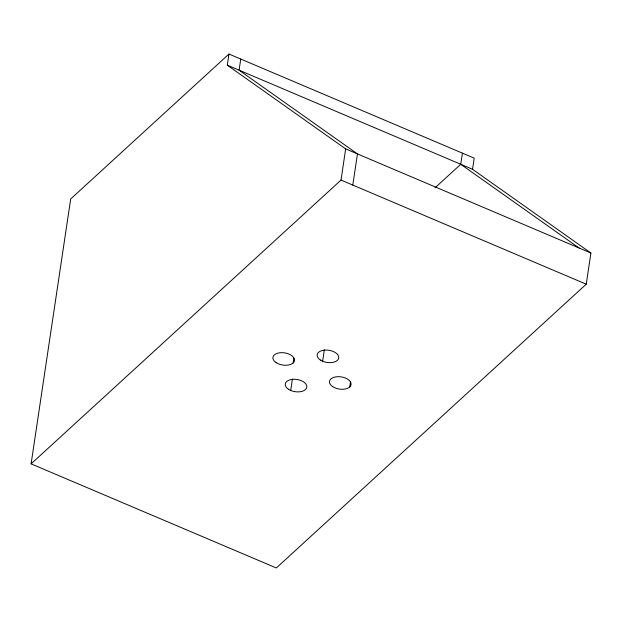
<?xml version="1.0" encoding="UTF-8"?>
<svg xmlns="http://www.w3.org/2000/svg" width="622" height="622" viewBox="0 0 622 622"><rect width="100%" height="100%" fill="white"/><g stroke="black" fill="none" stroke-linecap="round" stroke-linejoin="round"><path stroke-width="0.93" d="M31.1 463.856L70.69 198.97L228.966 54.036L474.197 158.143L472.533 169.277L590.9 253.022L586.243 284.184L276.331 567.964L31.1 463.856L341.012 180.077L345.669 148.915L227.302 65.17L228.966 54.036M240.761 59.043L239.097 70.177L357.456 153.922L352.798 185.084M293.133 362.968L293.848 358.194M290.715 390.46L292.426 379.016M322.639 361.226L324.35 349.782M349.727 386.993L350.583 381.263M434.996 187.852L460.747 164.27L462.41 153.144M227.302 65.17L472.533 169.277M345.669 148.915L590.9 253.022M341.012 180.077L586.243 284.184M460.747 164.27L579.113 248.015M276.121 362.634A10.908 6.166 8.5 0 0 294.19 361.569A10.908 6.166 8.5 0 0 280.794 352.682A10.908 6.166 8.5 0 0 276.121 362.634M288.452 389.255A10.908 6.166 8.5 0 0 306.522 388.198A10.908 6.166 8.5 0 0 293.125 379.311A10.908 6.166 8.5 0 0 288.452 389.255M320.377 360.029A10.908 6.166 8.5 0 0 338.446 358.964A10.908 6.166 8.5 0 0 325.049 350.085A10.908 6.166 8.5 0 0 320.377 360.029M332.716 386.659A10.908 6.166 8.5 0 0 350.777 385.593A10.908 6.166 8.5 0 0 337.388 376.707A10.908 6.166 8.5 0 0 332.716 386.659"/></g></svg>
